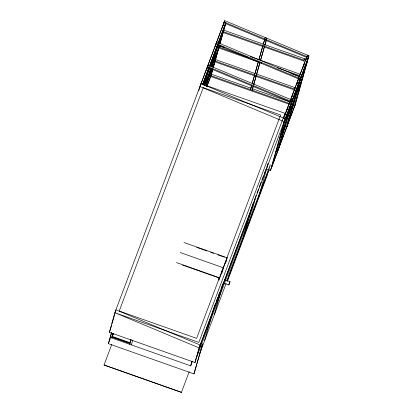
<?xml version="1.0" encoding="UTF-8"?>
<svg xmlns="http://www.w3.org/2000/svg" width="413" height="413" viewBox="0 0 413 413"><rect width="100%" height="100%" fill="white"/><g stroke="black" fill="none" stroke-linecap="round" stroke-linejoin="round"><path stroke-width="0.62" d="M228.854 284.939L230.02 281.656L224.584 279.73M230.015 281.692L228.859 284.944L223.423 283.024M114.897 313.519L115.929 309.853L200.171 345L194.967 362.542L109.352 332.289L114.855 312.713L224.713 20.65L308.955 55.796L295.197 104.732L270.427 170.59L266.173 169.087M110.601 328.815L111.634 325.145M111.975 323.921L114.556 314.742M200.775 343.466L202.597 344.112L193.955 373.889L108.34 343.631L111.433 332.625M109.419 340.771L111.649 332.821M104.045 365.004L181.431 392.35L104.045 365.004L111.815 344.318M192.267 361.664L190.687 365.856L111.66 337.927L113.017 334.112M113.002 333.239L111.995 336.827L130.105 343.224M113.348 333.405L112.481 336.492L129.93 342.661L130.797 339.574M198.725 90.839L199.938 86.508L284.18 121.654L270.427 170.59M199.975 87.355L201.017 83.643L284.985 113.317L198.823 342.387L114.855 312.713L199.092 347.865L194.967 362.542M206.562 69.735L207.078 67.892M207.249 67.278L207.481 66.462L291.717 101.613L277.964 150.544M206.583 70.148L208.018 65.032L292.259 100.178L278.501 149.114M129.77 344.328L131.143 339.434M204.063 85.057L208.895 67.861M204.084 85.465L209.092 67.66M131.417 344.912L132.79 340.018M215.178 46.829L216.097 43.556L300.334 78.707L286.581 127.638M216.061 44.17L216.634 42.126L300.876 77.272L287.123 126.208M205.948 86.095L210.78 68.904M211.471 66.447L217.512 44.955M206.144 85.894L210.976 68.697M211.492 66.854L217.708 44.749M223.082 25.967L224.171 22.08L225.818 22.663L219.897 43.742M223.448 25.152L224.713 20.65M212.819 68.919L210.692 76.488L206.83 86.751M213.165 67.691L219.375 45.585M212.84 69.332L211.456 74.242L206.836 86.539M213.356 67.489L214.91 61.96M215.256 60.732L218.88 47.836M219.917 44.155L223.196 32.488M223.712 30.645L225.782 23.278M251.646 85.321L250.433 89.636L251.667 85.739M252.167 83.472L258.233 61.888M258.755 60.04L265.187 37.64L266.834 38.223L260.402 60.623M252.188 83.891L254.614 75.259M255.131 73.406L258.254 62.306M258.946 59.844L262.761 46.277M263.453 43.809L264.49 40.107M253.293 85.904L252.08 90.22L253.314 86.322M253.639 84.67L259.88 62.471M253.835 84.474L260.071 62.275M260.593 60.422L264.408 46.855M264.924 45.007L266.313 40.076M190.687 365.856L192.066 360.962M218.25 279.704L218.766 277.872L182.525 265.063M218.926 280.262L227.155 257.769L184.012 242.524M221.208 272.771L221.724 270.938M221.838 273.298L223.381 267.789L180.244 252.544M193.955 373.889L202.597 344.112M225.606 263.272L227.155 257.769M204.693 340.379L213.867 307.757M214.388 314.608L223.557 281.986M227.119 281.093L228.838 274.975L270.303 164.735L267.552 174.523L227.444 281.145M242.88 238.864L251.878 206.856M258.884 196.314L268.052 163.693L266.927 166.687M289.208 104.117L290.076 101.03L291.717 101.613M271.501 167.724L285.259 118.794L201.017 83.643M289.57 103.302L290.091 101.448M297.474 82.44L298.692 78.124L300.334 78.707M219.21 42.709L223.072 32.451L303.746 60.959L303.973 60.143L222.199 31.249M304.283 59.529L304.515 58.713L264.48 44.563M305.728 60.35L306.766 56.648L308.413 57.231L294.66 106.162M306.09 59.534L306.611 57.686M200.79 84.459L224.481 21.466M109.352 332.289L110.431 329.424M202.664 84.226L225.818 22.663M202.659 84.438L209.019 67.541M209.701 65.729L217.646 44.604M218.1 43.396L225.591 23.479M208.668 69.482L209.35 67.67M203.32 84.748L209.675 67.846M210.356 66.039L218.301 44.914M218.983 43.102L223.836 30.201L263.267 44.134M203.32 84.959L209.675 68.062M210.356 66.25L218.301 45.125M204.641 85.155L210.769 68.857M211.678 66.441L219.484 45.698L221.301 46.344M204.636 85.367L210.997 68.465M211.678 66.658L218.714 47.944L261.78 63.163M108.34 343.631L110.152 338.81M205.736 85.739L212.096 68.842M212.778 67.03L215.586 59.565L255.012 73.493M205.963 85.346L212.091 69.054M212.772 67.242L214.817 61.811L294.887 90.106M111.66 337.927L113.012 334.329M303.746 60.959L304.515 58.713M283.607 118.423L289.967 101.526M290.649 99.714L298.594 78.589M299.275 76.777L306.539 57.464M284.96 115.65L286.095 112.63M287.004 110.219L288.14 107.199M289.503 103.58L290.184 101.768M292.001 96.941L293.137 93.921M294.495 90.302L295.176 88.49M296.993 83.663L297.675 81.851M303.127 67.365L304.257 64.345M296.993 83.875L297.675 82.063M181.431 392.35L189.195 371.664M214.089 307.158L215.219 304.159M216.118 301.764L217.697 297.566M218.601 295.171L219.726 292.172M221.079 288.579L222.204 285.579M252.049 206.242L253.628 202.045M254.527 199.649L256.106 195.452M257.01 193.057L258.584 188.86M259.488 186.464L261.068 182.272M261.966 179.872L263.546 175.68M264.449 173.279L266.024 169.087M199.092 347.865L308.955 55.796L307.308 55.218L283.612 118.211L285.259 118.794M285.027 119.61L308.723 56.612M199.711 346.631L255.182 199.169L252.431 208.952L196.96 356.419M284.113 122.873L307.267 61.31M283.881 123.688L307.04 62.126M279.756 138.365L302.91 76.803L301.268 76.219M279.529 139.181L302.683 77.618M199.34 354.617L226.097 283.488M227 281.077L268.951 169.557M275.631 153.047L299.017 90.669L297.37 90.086M271.733 166.909L295.429 103.916M264.645 39.075L266.292 39.658M222.514 46.772L224.336 47.412M250.417 56.633L258.91 59.632M260.123 60.061L300.158 74.206M217.295 46.55L248.058 57.417M277.175 67.706L299.621 75.641L299.389 76.457L290.897 73.452M299.229 76.694L300.876 77.272M256.225 73.927L295.656 87.855M213.949 60.608L294.51 89.074M290.613 99.6L292.259 100.178M211.028 74.092L251.104 88.253M252.317 88.681L289.962 101.985M209.819 75.285L289.425 103.415M293.24 104.768L294.887 105.346M210.258 76.338L289.193 104.231M284.991 126.177L286.813 126.822M276.978 149.299L278.197 149.728M196.712 247.372L206.98 251.001M210.599 252.281L213.619 253.345M217.847 254.842L224.491 257.191M176.475 262.57L219.613 277.815M199.701 346.331L201.518 346.977M111.887 337.111L129.997 343.513M224.171 22.08L308.413 57.231M225.131 23.391L306.405 57.304M217.052 44.867L300.106 79.523M209.03 68.021L291.49 102.429M203.232 87.67L119.223 311.015L196.609 338.361L280.618 115.015L203.232 87.67"/></g></svg>
